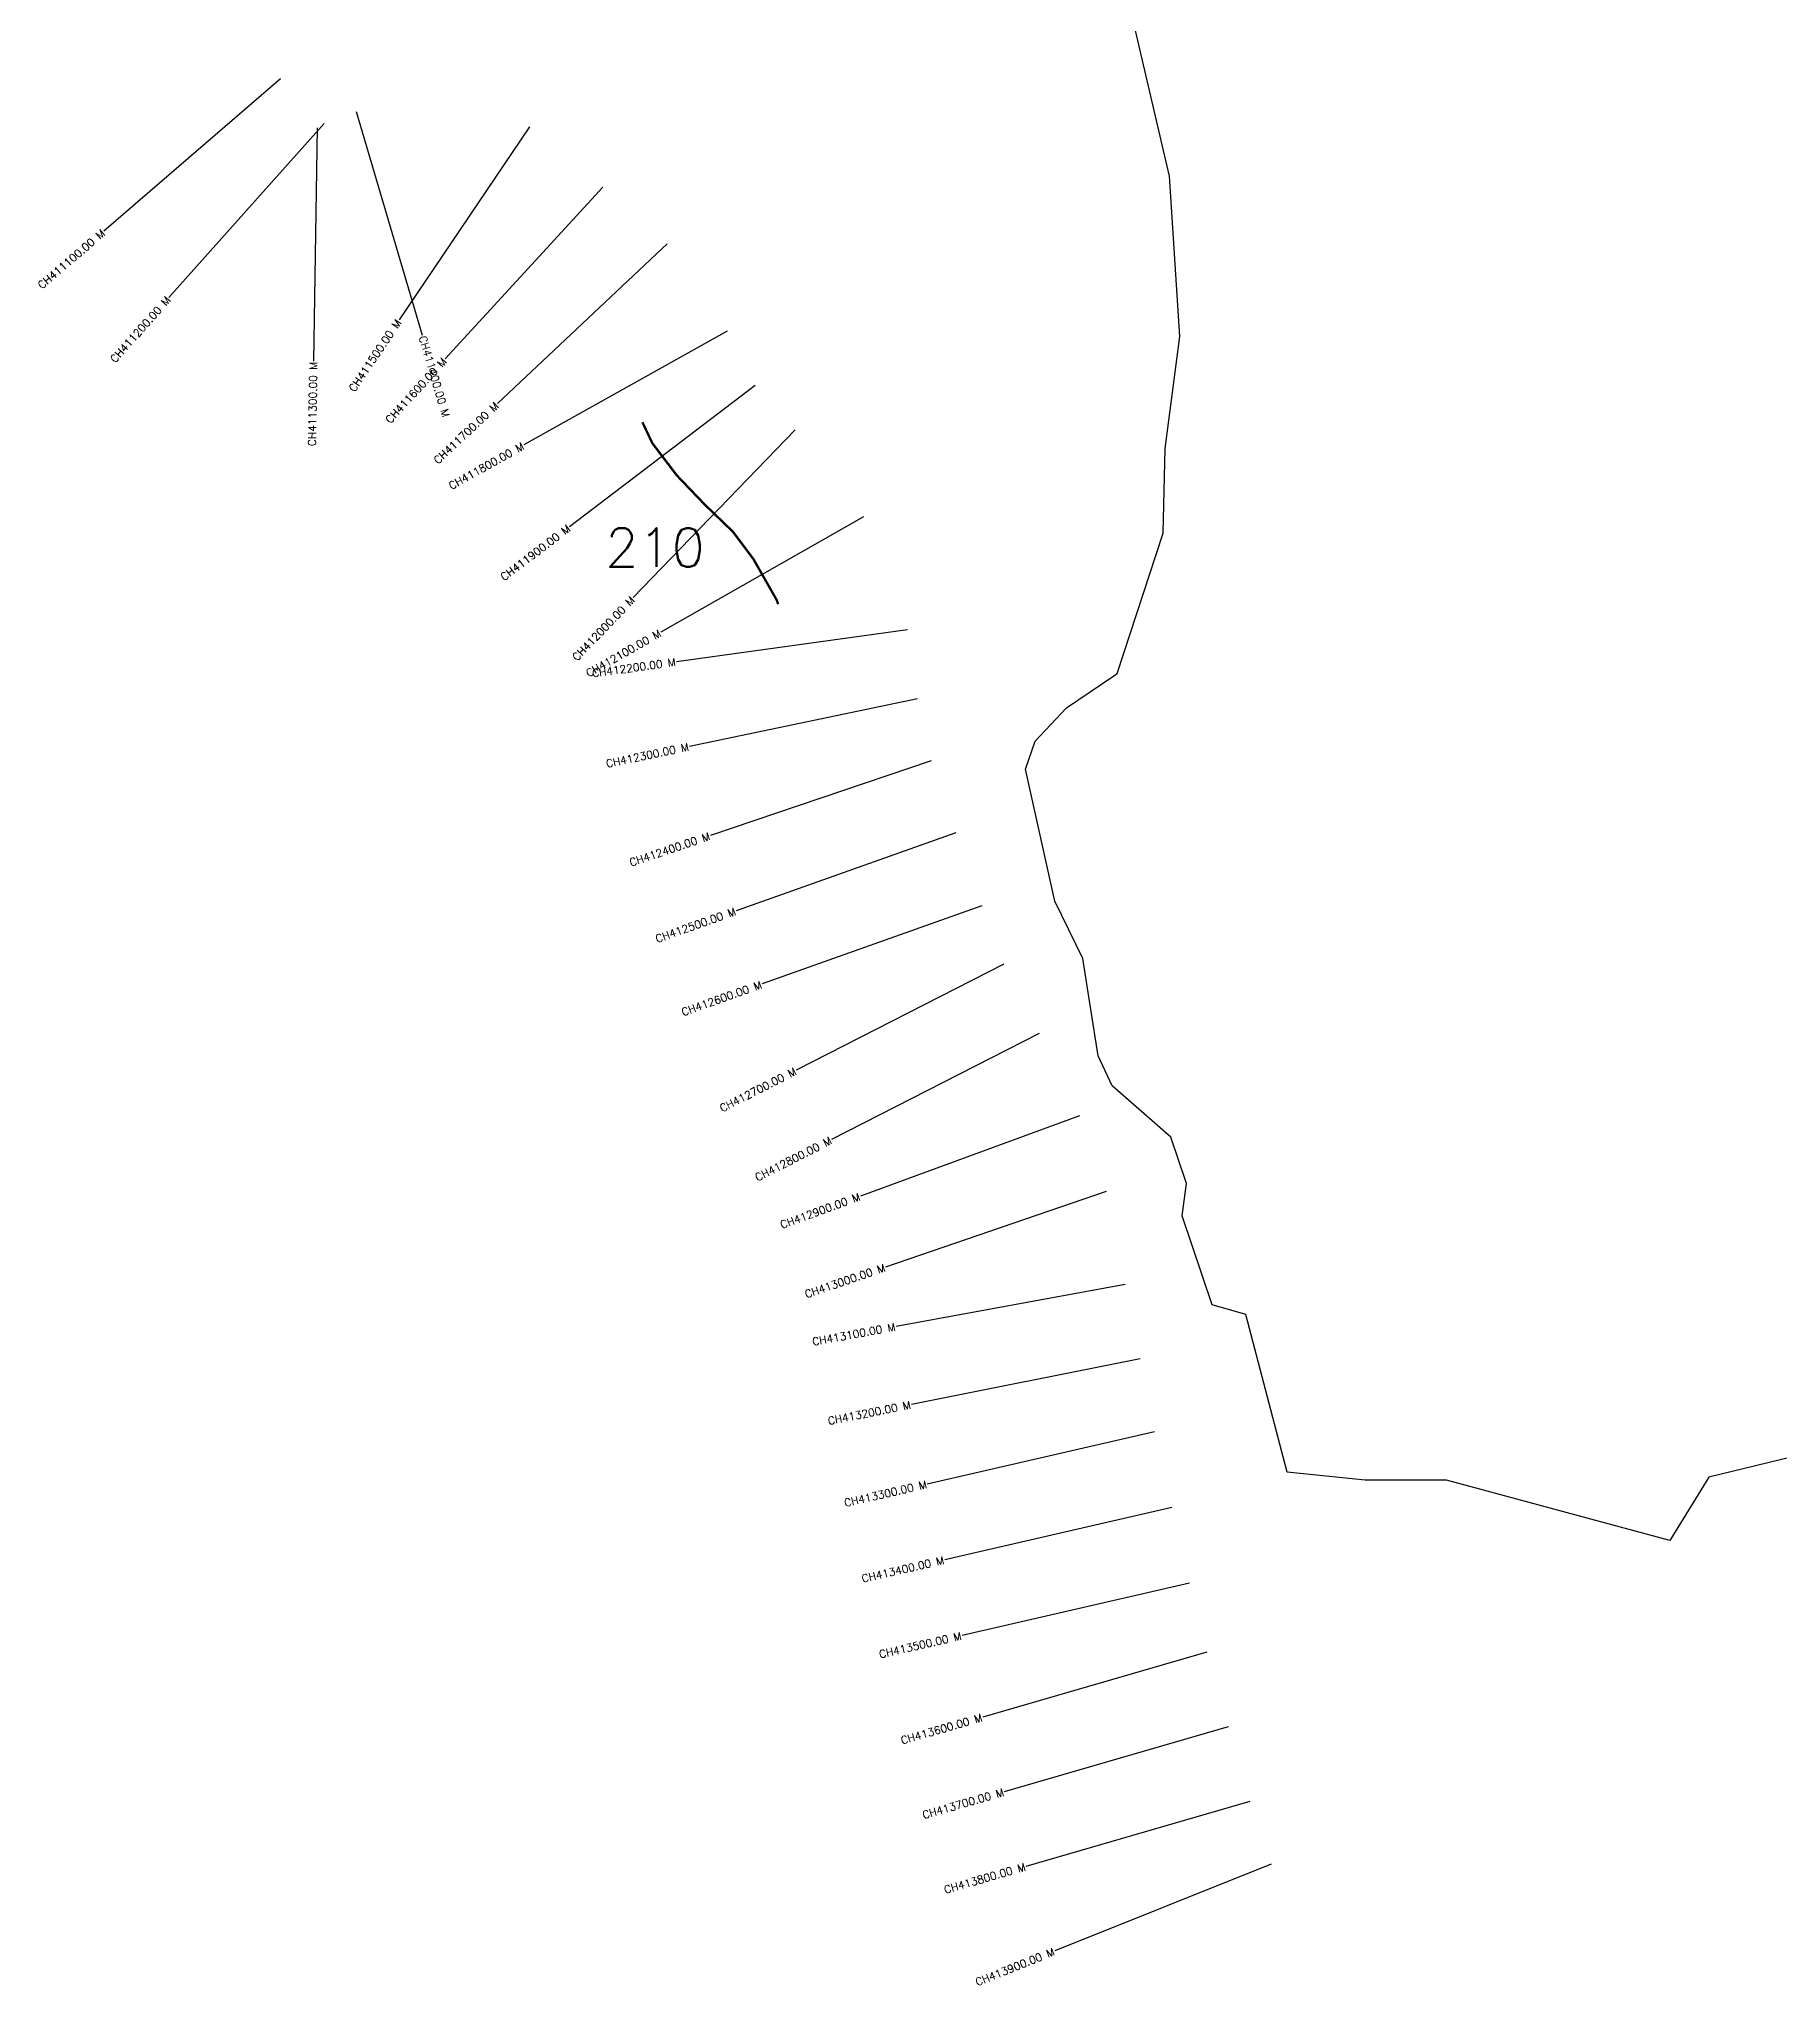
# Model space of a CAD drawing. Header units: metres. Extents: x 305549 to 310129, y 1935542 to 1940685.
# Drawn here: x 305549 to 307788, y 1935635 to 1938139 of the extents above; entities that cross this region are included whole.
import ezdxf
from ezdxf.enums import TextEntityAlignment as Align

# ---------------------------------------------------------------- set-up
doc = ezdxf.new("R2010")
doc.units = ezdxf.units.M
for name, color, linetype in [('ARTIFICIALLY PROTECTED', 4, 'Continuous'), ('CS', 134, 'Continuous'), ('CSMark', 6, 'Continuous')]:
    doc.layers.add(name, color=color, linetype=linetype)
doc.styles.get("Standard").update_dxf_attribs({"font": 'simplex.shx'})

msp = doc.modelspace()

# ---------------------------------------------------------------- linework, layer by layer
at = {"color": 6, "flags": 128}
msp.add_lwpolyline([(307969.7, 1936354.6), (307697.9, 1936288.2), (307647.5, 1936206.8), (307360, 1936284.3), (307255.7, 1936284.3), (307155, 1936295), (307102, 1936497.7), (307058.5, 1936510.2), (307020.2, 1936624.7), (307025.5, 1936666.5), (307005.5, 1936725.9), (306930.1, 1936791.9), (306912.1, 1936830.8), (306892.1, 1936955.9), (306856, 1937029.5), (306818.6, 1937199.6), (306830.9, 1937235.7), (306871.3, 1937278.3), (306932.1, 1937319.6), (306936.6, 1937322.7), (306995.6, 1937503.2), (306998.3, 1937612.1), (307017.1, 1937756.6), (307003.8, 1937962.8), (306946.1, 1938209.6)], dxfattribs=at)
at = {"layer": 'ARTIFICIALLY PROTECTED', "const_width": 3, "flags": 128}
msp.add_lwpolyline([(306325.5, 1937646.1), (306338.2, 1937619.2), (306369.9, 1937577.5), (306405.8, 1937540), (306441.9, 1937505.2), (306468.3, 1937470), (306498.4, 1937417.1), (306500.2, 1937411.8)], dxfattribs=at)
at = {"layer": 'CS'}
for p, q in [((305859.7, 1938088), (305632.5, 1937892.1)), ((305915.8, 1938030.6), (305716.2, 1937806.7)), ((305957.1, 1938045.8), (306042.1, 1937758.1)), ((305907.1, 1938024.8), (305902.1, 1937724.8)), ((306180.3, 1938026.4), (306012.4, 1937777.7)), ((306274.4, 1937948.6), (306071.6, 1937727.6)), ((306357.5, 1937875.6), (306139, 1937670.1)), ((306434.6, 1937763.4), (306172.9, 1937616.8)), ((306470.4, 1937693.2), (306231.7, 1937511.6)), ((306522.1, 1937636.2), (306313.8, 1937420.3)), ((306609.9, 1937524.4), (306349.2, 1937376.1)), ((306666.4, 1937378.9), (306369.3, 1937337.9)), ((306679.6, 1937290.3), (306386, 1937228.8)), ((306697.1, 1937210.3), (306413, 1937114)), ((306728.7, 1937117.7), (306446, 1937017.3)), ((306762.2, 1937023.5), (306479.5, 1936923.1)), ((306790.6, 1936948.4), (306523.4, 1936812)), ((306836.1, 1936859.4), (306568.9, 1936723)), ((306887.9, 1936753.2), (306606.1, 1936650.2)), ((306922.2, 1936656), (306638.4, 1936558.8)), ((306946.9, 1936536.4), (306651.9, 1936482.2)), ((306965.9, 1936440.5), (306671.6, 1936381.9)), ((306984.5, 1936346.7), (306692.1, 1936279.5)), ((307006.9, 1936249.3), (306714.5, 1936182.1)), ((307029.3, 1936151.8), (306736.9, 1936084.6)), ((307051.6, 1936063), (306763.5, 1935979.6)), ((307079.4, 1935966.9), (306791.2, 1935883.6)), ((307107.2, 1935870.8), (306819, 1935787.5)), ((307134.5, 1935790.5), (306856.1, 1935678.7))]:
    msp.add_line(p, q, dxfattribs=at)

# ---------------------------------------------------------------- texts
at = {"insert": (306277.4, 1937509.9), "char_height": 50, "attachment_point": 1}
msp.add_mtext_dynamic_manual_height_columns('210', width=84.374, gutter_width=1, heights=[74.2], dxfattribs=at)
at = {"layer": 'CSMark'}
for s, rotation, p in [('CH411100.00 M', 40.7747, (305631.7, 1937891.4)), ('CH411200.00 M', 48.2875, (305715.5, 1937805.9)), ('CH411500.00 M', 55.9778, (306011.8, 1937776.9)), ('CH411600.00 M', 47.4459, (306070.9, 1937726.9)), ('CH411300.00 M', 89.0539, (305902.1, 1937723.8)), ('CH411700.00 M', 43.2512, (306138.2, 1937669.4)), ('CH411800.00 M', 29.266, (306172, 1937616.3)), ('CH411900.00 M', 37.2627, (306230.9, 1937511)), ('CH412000.00 M', 46.0237, (306313.1, 1937419.6)), ('CH412100.00 M', 29.6323, (306348.3, 1937375.6)), ('CH412200.00 M', 7.8723, (306368.3, 1937337.7)), ('CH412300.00 M', 11.8198, (306385, 1937228.6)), ('CH412400.00 M', 18.709, (306412, 1937113.7)), ('CH412500.00 M', 19.5594, (306445.1, 1937017)), ('CH412600.00 M', 19.5594, (306478.5, 1936922.7)), ('CH412700.00 M', 27.044, (306522.5, 1936811.6)), ('CH412800.00 M', 27.044, (306568, 1936722.5)), ('CH412900.00 M', 20.074, (306605.2, 1936649.9)), ('CH413000.00 M', 18.9063, (306637.5, 1936558.5)), ('CH413100.00 M', 10.4026, (306650.9, 1936482.1)), ('CH413200.00 M', 11.2488, (306670.6, 1936381.7)), ('CH413300.00 M', 12.9457, (306691.1, 1936279.3)), ('CH413400.00 M', 12.9457, (306713.5, 1936181.8)), ('CH413500.00 M', 12.9457, (306735.9, 1936084.4)), ('CH413600.00 M', 16.1324, (306762.5, 1935979.3)), ('CH413700.00 M', 16.1324, (306790.3, 1935883.3)), ('CH413800.00 M', 16.1324, (306818.1, 1935787.2)), ('CH413900.00 M', 21.8914, (306855.2, 1935678.3))]:
    msp.add_text(s, height=10, rotation=rotation, dxfattribs=at).set_placement(p, align=Align.MIDDLE_RIGHT)
msp.add_text('CH411400.00 M', height=10, rotation=286.4613, dxfattribs=at).set_placement((306042.4, 1937757.1), align=Align.MIDDLE_LEFT)

doc.saveas('drawing.dxf')
